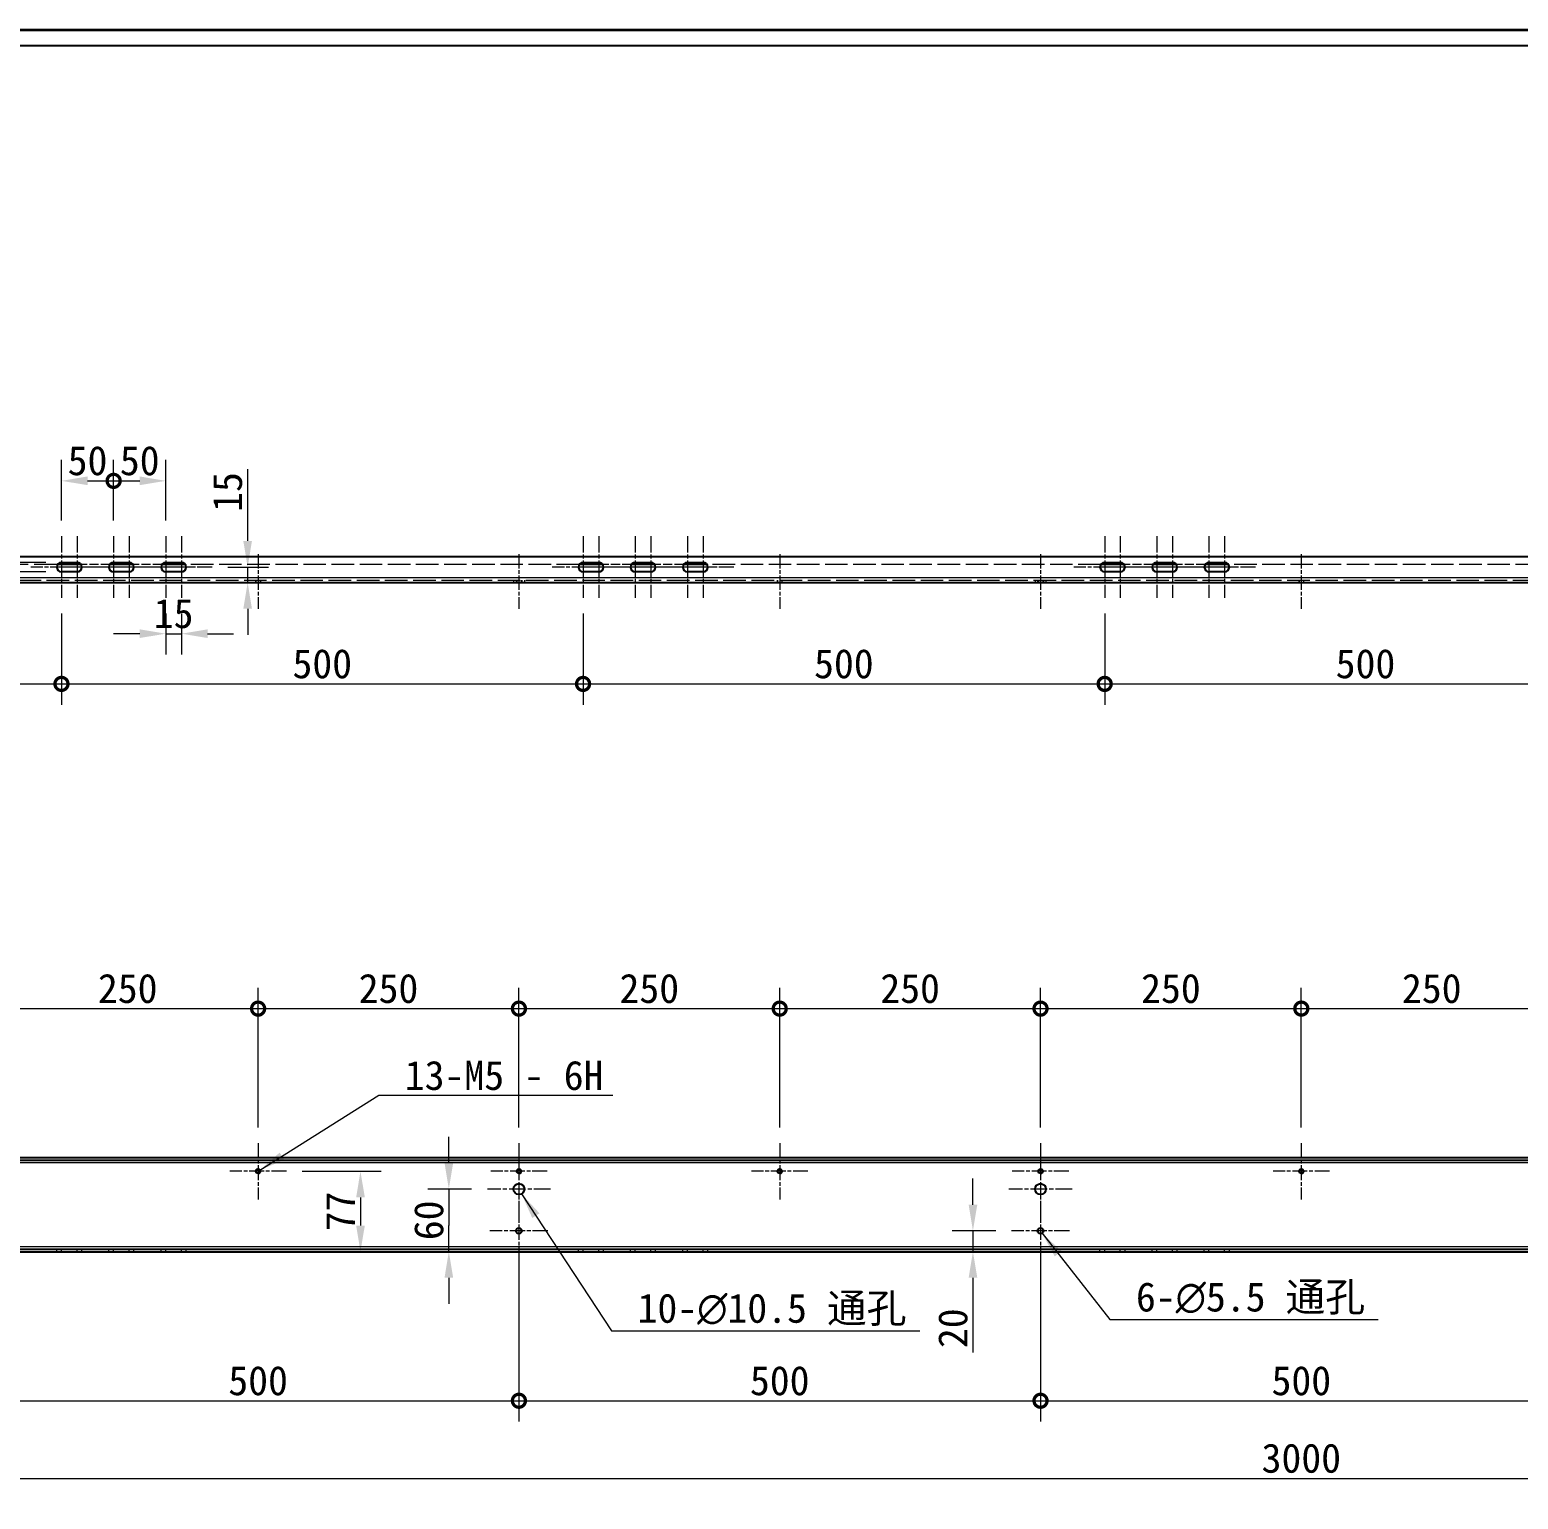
# Model space of a CAD drawing. Header units: millimetres. Extents: x 60 to 4145, y 55 to 2915.
# Drawn here: x 850 to 2277, y 1507 to 2915 of the extents above; entities that cross this region are included whole.
import ezdxf

# ---------------------------------------------------------------- set-up
doc = ezdxf.new("R2010")
doc.units = ezdxf.units.MM
doc.header["$LTSCALE"] = 10
doc.linetypes.add('CHAIN', pattern=[0.3543, 0.2362, -0.0295, 0.0591, -0.0295])
doc.linetypes.add('DASHED', pattern=[0.2067, 0.1654, -0.0413])
for name, color, linetype, lineweight, true_color in [('中心标记 (ISO)', 1, 'CHAIN', 18, 0xff0000), ('中心线 (ISO)', 1, 'CHAIN', 18, 0xff0000), ('尺寸 (ISO)', 7, 'Continuous', 18, 0x008000), ('符号 (ISO)', 7, 'Continuous', 18, 0x008000), ('隐藏 (ISO)', 5, 'DASHED', 18, 0x0000ff), ('隐藏窄的 (ISO)', 5, 'DASHED', 18, 0x0000ff)]:
    doc.layers.add(name, color=color, linetype=linetype, lineweight=lineweight, true_color=true_color)
for name, color, linetype, lineweight in [('可见 (ISO)', 7, 'Continuous', 25), ('可见窄的 (ISO)', 7, 'Continuous', 18), ('图框 (ISO)', 7, 'Continuous', 35)]:
    doc.layers.add(name, color=color, linetype=linetype, lineweight=lineweight)
doc.styles.add('文本样式74', font='SimSun.ttf')
doc.styles.add('最新国标', font='simfang.ttf')
doc.dimstyles.new('默认 (GB)', dxfattribs={"dimscale": 10, "dimtxt": 2.8, "dimasz": 2.5, "dimexe": 2, "dimexo": 1.5, "dimgap": 0.5, "dimtad": 1, "dimtoh": 1, "dimdsep": 46, "dimtxsty": '最新国标', "dimcen": 0.09, "dimdle": 10, "dimclrd": 256, "dimclre": 256, "dimclrt": 256, "dimaunit": 1, "dimadec": 3, "dimazin": 2, "dimtfac": 0.535714, "dimtdec": 3, "dimtmove": 0, "dimatfit": 3, "dimfxl": 0, "dimtolj": 1, "dimlwd": -1, "dimlwe": -1, "dimarcsym": 0})
doc.dimstyles.new('默认 (GB)$7', dxfattribs={"dimscale": 10, "dimtxt": 2.8, "dimasz": 2.5, "dimexe": 2, "dimexo": 1.5, "dimgap": 0.5, "dimtad": 1, "dimtoh": 1, "dimdsep": 46, "dimtxsty": '最新国标', "dimcen": 0.09, "dimdle": 10, "dimclrd": 256, "dimclre": 256, "dimclrt": 256, "dimaunit": 1, "dimadec": 3, "dimazin": 2, "dimtfac": 0.535714, "dimtdec": 3, "dimtmove": 0, "dimatfit": 3, "dimfxl": 0, "dimtolj": 1, "dimlwd": -1, "dimlwe": -1, "dimarcsym": 0})

# ---------------------------------------------------------------- blocks, each defined once
blk = doc.blocks.new('图框 最新国标')
at = {"layer": '图框 (ISO)'}
blk.add_line((6, 291.5), (414.5, 291.5), dxfattribs=at)
at = {"layer": '图框 (ISO)', "color": 7, "linetype": 'Continuous', "lineweight": 25}
blk.add_line((18, 290), (413, 290), dxfattribs=at)
blk.add_line((18, 290), (413, 290), dxfattribs=at)
at = {"layer": '图框 (ISO)', "style": '文本样式74'}
blk.add_attdef('零件代号_001', (42.82, 287.25), '', height=2.5, rotation=180, dxfattribs=at)
blk = doc.blocks.new('_DotSmall')
at = {"color": 0, "linetype": 'ByBlock', "const_width": 0.5}
blk.add_lwpolyline([(-0.0625, 0, 1), (0.0625, 0, 1)], format="xyb", close=True, dxfattribs=at)
blk = doc.blocks.new('*D19')
at = {"layer": 'Defpoints', "color": 0, "transparency": 16777216}
for p in [(930.3, 2482.7), (880.3, 2429.6), (930.3, 2429.6)]:
    blk.add_point(p, dxfattribs=at)
at = {"layer": '尺寸 (ISO)', "color": 116, "true_color": 0x00803f, "transparency": 16777216}
for p, q in [((880.3, 2444.6), (880.3, 2502.7)), ((930.3, 2444.6), (930.3, 2502.7)), ((905.3, 2482.7), (930.3, 2482.7))]:
    blk.add_line(p, q, dxfattribs=at)
blk.add_solid([(905.3, 2486.9), (905.3, 2478.6), (880.3, 2482.7)], dxfattribs=at)
at = {"layer": '尺寸 (ISO)', "color": 116, "true_color": 0x00803f, "transparency": 16777216, "xscale": 25, "yscale": 25, "zscale": 25}
blk.add_blockref('_DotSmall', (930.3, 2482.7), dxfattribs=at)
at = {"layer": '尺寸 (ISO)', "transparency": 16777216, "insert": (905.3, 2501.9), "char_height": 28, "attachment_point": 5, "style": '最新国标'}
blk.add_mtext('\\A1;50', dxfattribs=at)
blk = doc.blocks.new('*D21')
at = {"layer": 'Defpoints', "color": 0, "transparency": 16777216}
for p in [(980.3, 2482.7), (930.3, 2429.6), (980.3, 2429.6)]:
    blk.add_point(p, dxfattribs=at)
at = {"layer": '尺寸 (ISO)', "color": 116, "true_color": 0x00803f, "transparency": 16777216}
for p, q in [((930.3, 2444.6), (930.3, 2502.7)), ((980.3, 2444.6), (980.3, 2502.7)), ((930.3, 2482.7), (955.3, 2482.7))]:
    blk.add_line(p, q, dxfattribs=at)
blk.add_solid([(955.3, 2486.9), (955.3, 2478.6), (980.3, 2482.7)], dxfattribs=at)
at = {"layer": '尺寸 (ISO)', "color": 116, "true_color": 0x00803f, "transparency": 16777216, "xscale": 25, "yscale": 25, "zscale": 25, "rotation": 180}
blk.add_blockref('_DotSmall', (930.3, 2482.7), dxfattribs=at)
at = {"layer": '尺寸 (ISO)', "transparency": 16777216, "insert": (955.3, 2501.9), "char_height": 28, "attachment_point": 5, "style": '最新国标'}
blk.add_mtext('\\A1;50', dxfattribs=at)
blk = doc.blocks.new('*D22')
at = {"layer": 'Defpoints', "color": 0, "transparency": 16777216}
for p in [(980.3, 2370.6), (995.3, 2370.6), (995.3, 2336.2)]:
    blk.add_point(p, dxfattribs=at)
at = {"layer": '尺寸 (ISO)', "color": 116, "true_color": 0x00803f, "transparency": 16777216}
for p, q in [((980.3, 2355.6), (980.3, 2316.2)), ((995.3, 2355.6), (995.3, 2316.2)), ((955.3, 2336.2), (930.3, 2336.2)), ((980.3, 2336.2), (995.3, 2336.2)), ((1020.3, 2336.2), (1045.3, 2336.2))]:
    blk.add_line(p, q, dxfattribs=at)
for points in [[(955.3, 2340.4), (955.3, 2332.1), (980.3, 2336.2)], [(1020.3, 2340.4), (1020.3, 2332.1), (995.3, 2336.2)]]:
    blk.add_solid(points, dxfattribs=at)
at = {"layer": '尺寸 (ISO)', "transparency": 16777216, "insert": (987.8, 2355.4), "char_height": 28, "attachment_point": 5, "style": '最新国标'}
blk.add_mtext('\\A1;15', dxfattribs=at)
blk = doc.blocks.new('*D23')
at = {"layer": 'Defpoints', "color": 0, "transparency": 16777216}
for p in [(1024.8, 2400.1), (1058.8, 2385.1), (1263.6, 2385.1)]:
    blk.add_point(p, dxfattribs=at)
at = {"layer": '尺寸 (ISO)', "color": 116, "true_color": 0x00803f, "transparency": 16777216}
for p, q in [((1058.8, 2425.1), (1058.8, 2493.8)), ((1039.8, 2400.1), (1078.8, 2400.1)), ((1058.8, 2385.1), (1058.8, 2400.1)), ((1058.8, 2360.1), (1058.8, 2335.1))]:
    blk.add_line(p, q, dxfattribs=at)
for points in [[(1054.6, 2425.1), (1062.9, 2425.1), (1058.8, 2400.1)], [(1054.6, 2360.1), (1062.9, 2360.1), (1058.8, 2385.1)]]:
    blk.add_solid(points, dxfattribs=at)
at = {"layer": '尺寸 (ISO)', "transparency": 16777216, "insert": (1039.6, 2472), "char_height": 28, "attachment_point": 5, "rotation": 90, "style": '最新国标'}
blk.add_mtext('\\A1;15', dxfattribs=at)
blk = doc.blocks.new('*D24')
at = {"layer": 'Defpoints', "color": 0, "transparency": 16777216}
for p in [(880.3, 2404.6), (825, 2395.6), (880.3, 2395.6)]:
    blk.add_point(p, dxfattribs=at)
at = {"layer": '尺寸 (ISO)', "color": 116, "true_color": 0x00803f, "transparency": 16777216}
for p, q in [((825, 2429.6), (825, 2481.1)), ((865.3, 2404.6), (805, 2404.6)), ((825, 2395.6), (825, 2404.6)), ((865.3, 2395.6), (805, 2395.6)), ((825, 2370.6), (825, 2345.6))]:
    blk.add_line(p, q, dxfattribs=at)
for points in [[(820.8, 2429.6), (829.2, 2429.6), (825, 2404.6)], [(820.8, 2370.6), (829.2, 2370.6), (825, 2395.6)]]:
    blk.add_solid(points, dxfattribs=at)
at = {"layer": '尺寸 (ISO)', "transparency": 16777216, "insert": (805.8, 2467.8), "char_height": 28, "attachment_point": 5, "rotation": 90, "style": '最新国标'}
blk.add_mtext('\\A1;9', dxfattribs=at)
blk = doc.blocks.new('*D27')
at = {"layer": 'Defpoints', "color": 0, "transparency": 16777216}
for p in [(1318.8, 1764), (818.8, 1736.2), (1318.8, 1601.1)]:
    blk.add_point(p, dxfattribs=at)
at = {"layer": '尺寸 (ISO)', "color": 116, "true_color": 0x00803f, "transparency": 16777216}
for p, q in [((1318.8, 1749), (1318.8, 1581.1)), ((818.8, 1721.2), (818.8, 1581.1)), ((818.8, 1601.1), (1318.8, 1601.1))]:
    blk.add_line(p, q, dxfattribs=at)
at = {"layer": '尺寸 (ISO)', "color": 116, "true_color": 0x00803f, "transparency": 16777216, "xscale": 25, "yscale": 25, "zscale": 25, "rotation": 180}
blk.add_blockref('_DotSmall', (818.8, 1601.1), dxfattribs=at)
at = {"layer": '尺寸 (ISO)', "color": 116, "true_color": 0x00803f, "transparency": 16777216, "xscale": 25, "yscale": 25, "zscale": 25}
blk.add_blockref('_DotSmall', (1318.8, 1601.1), dxfattribs=at)
at = {"layer": '尺寸 (ISO)', "transparency": 16777216, "insert": (1068.8, 1620.2), "char_height": 28, "attachment_point": 5, "style": '最新国标'}
blk.add_mtext('\\A1;500', dxfattribs=at)
blk = doc.blocks.new('*D28')
at = {"layer": 'Defpoints', "color": 0, "transparency": 16777216}
for p in [(1318.8, 1764), (1818.8, 1764), (1818.8, 1601.1)]:
    blk.add_point(p, dxfattribs=at)
at = {"layer": '尺寸 (ISO)', "color": 116, "true_color": 0x00803f, "transparency": 16777216}
for p, q in [((1318.8, 1749), (1318.8, 1581.1)), ((1818.8, 1749), (1818.8, 1581.1)), ((1318.8, 1601.1), (1818.8, 1601.1))]:
    blk.add_line(p, q, dxfattribs=at)
at = {"layer": '尺寸 (ISO)', "color": 116, "true_color": 0x00803f, "transparency": 16777216, "xscale": 25, "yscale": 25, "zscale": 25, "rotation": 180}
blk.add_blockref('_DotSmall', (1318.8, 1601.1), dxfattribs=at)
at = {"layer": '尺寸 (ISO)', "color": 116, "true_color": 0x00803f, "transparency": 16777216, "xscale": 25, "yscale": 25, "zscale": 25}
blk.add_blockref('_DotSmall', (1818.8, 1601.1), dxfattribs=at)
at = {"layer": '尺寸 (ISO)', "transparency": 16777216, "insert": (1568.8, 1620.2), "char_height": 28, "attachment_point": 5, "style": '最新国标'}
blk.add_mtext('\\A1;500', dxfattribs=at)
blk = doc.blocks.new('*D31')
at = {"layer": 'Defpoints', "color": 0, "transparency": 16777216}
for p in [(1818.8, 1764), (2318.8, 1736.2), (2318.8, 1601.1)]:
    blk.add_point(p, dxfattribs=at)
at = {"layer": '尺寸 (ISO)', "color": 116, "true_color": 0x00803f, "transparency": 16777216}
for p, q in [((1818.8, 1749), (1818.8, 1581.1)), ((2318.8, 1721.2), (2318.8, 1581.1)), ((1818.8, 1601.1), (2318.8, 1601.1))]:
    blk.add_line(p, q, dxfattribs=at)
at = {"layer": '尺寸 (ISO)', "color": 116, "true_color": 0x00803f, "transparency": 16777216, "xscale": 25, "yscale": 25, "zscale": 25, "rotation": 180}
blk.add_blockref('_DotSmall', (1818.8, 1601.1), dxfattribs=at)
at = {"layer": '尺寸 (ISO)', "color": 116, "true_color": 0x00803f, "transparency": 16777216, "xscale": 25, "yscale": 25, "zscale": 25}
blk.add_blockref('_DotSmall', (2318.8, 1601.1), dxfattribs=at)
at = {"layer": '尺寸 (ISO)', "transparency": 16777216, "insert": (2068.8, 1620.2), "char_height": 28, "attachment_point": 5, "style": '最新国标'}
blk.add_mtext('\\A1;500', dxfattribs=at)
blk = doc.blocks.new('*D34')
at = {"layer": 'Defpoints', "color": 0, "transparency": 16777216}
for p in [(2318.8, 1976.9), (2068.8, 1848), (2318.8, 1848)]:
    blk.add_point(p, dxfattribs=at)
at = {"layer": '尺寸 (ISO)', "color": 116, "true_color": 0x00803f, "transparency": 16777216}
for p, q in [((2068.8, 1863), (2068.8, 1996.9)), ((2318.8, 1863), (2318.8, 1996.9)), ((2068.8, 1976.9), (2318.8, 1976.9))]:
    blk.add_line(p, q, dxfattribs=at)
at = {"layer": '尺寸 (ISO)', "color": 116, "true_color": 0x00803f, "transparency": 16777216, "xscale": 25, "yscale": 25, "zscale": 25, "rotation": 180}
blk.add_blockref('_DotSmall', (2068.8, 1976.9), dxfattribs=at)
at = {"layer": '尺寸 (ISO)', "color": 116, "true_color": 0x00803f, "transparency": 16777216, "xscale": 25, "yscale": 25, "zscale": 25}
blk.add_blockref('_DotSmall', (2318.8, 1976.9), dxfattribs=at)
at = {"layer": '尺寸 (ISO)', "transparency": 16777216, "insert": (2193.8, 1996.1), "char_height": 28, "attachment_point": 5, "style": '最新国标'}
blk.add_mtext('\\A1;250', dxfattribs=at)
blk = doc.blocks.new('*D38')
at = {"layer": 'Defpoints', "color": 0, "transparency": 16777216}
for p in [(1818.8, 1976.9), (1568.8, 1848), (1818.8, 1848)]:
    blk.add_point(p, dxfattribs=at)
at = {"layer": '尺寸 (ISO)', "color": 116, "true_color": 0x00803f, "transparency": 16777216}
for p, q in [((1568.8, 1863), (1568.8, 1996.9)), ((1818.8, 1863), (1818.8, 1996.9)), ((1568.8, 1976.9), (1818.8, 1976.9))]:
    blk.add_line(p, q, dxfattribs=at)
at = {"layer": '尺寸 (ISO)', "color": 116, "true_color": 0x00803f, "transparency": 16777216, "xscale": 25, "yscale": 25, "zscale": 25, "rotation": 180}
blk.add_blockref('_DotSmall', (1568.8, 1976.9), dxfattribs=at)
at = {"layer": '尺寸 (ISO)', "color": 116, "true_color": 0x00803f, "transparency": 16777216, "xscale": 25, "yscale": 25, "zscale": 25}
blk.add_blockref('_DotSmall', (1818.8, 1976.9), dxfattribs=at)
at = {"layer": '尺寸 (ISO)', "transparency": 16777216, "insert": (1693.8, 1996.1), "char_height": 28, "attachment_point": 5, "style": '最新国标'}
blk.add_mtext('\\A1;250', dxfattribs=at)
blk = doc.blocks.new('*D39')
at = {"layer": 'Defpoints', "color": 0, "transparency": 16777216}
for p in [(2068.8, 1976.9), (1818.8, 1848), (2068.8, 1848)]:
    blk.add_point(p, dxfattribs=at)
at = {"layer": '尺寸 (ISO)', "color": 116, "true_color": 0x00803f, "transparency": 16777216}
for p, q in [((1818.8, 1863), (1818.8, 1996.9)), ((2068.8, 1863), (2068.8, 1996.9)), ((1818.8, 1976.9), (2068.8, 1976.9))]:
    blk.add_line(p, q, dxfattribs=at)
at = {"layer": '尺寸 (ISO)', "color": 116, "true_color": 0x00803f, "transparency": 16777216, "xscale": 25, "yscale": 25, "zscale": 25, "rotation": 180}
blk.add_blockref('_DotSmall', (1818.8, 1976.9), dxfattribs=at)
at = {"layer": '尺寸 (ISO)', "color": 116, "true_color": 0x00803f, "transparency": 16777216, "xscale": 25, "yscale": 25, "zscale": 25}
blk.add_blockref('_DotSmall', (2068.8, 1976.9), dxfattribs=at)
at = {"layer": '尺寸 (ISO)', "transparency": 16777216, "insert": (1943.8, 1996.1), "char_height": 28, "attachment_point": 5, "style": '最新国标'}
blk.add_mtext('\\A1;250', dxfattribs=at)
blk = doc.blocks.new('*D40')
at = {"layer": 'Defpoints', "color": 0, "transparency": 16777216}
for p in [(1318.8, 1976.9), (1068.8, 1848), (1318.8, 1848)]:
    blk.add_point(p, dxfattribs=at)
at = {"layer": '尺寸 (ISO)', "color": 116, "true_color": 0x00803f, "transparency": 16777216}
for p, q in [((1068.8, 1863), (1068.8, 1996.9)), ((1318.8, 1863), (1318.8, 1996.9)), ((1068.8, 1976.9), (1318.8, 1976.9))]:
    blk.add_line(p, q, dxfattribs=at)
at = {"layer": '尺寸 (ISO)', "color": 116, "true_color": 0x00803f, "transparency": 16777216, "xscale": 25, "yscale": 25, "zscale": 25, "rotation": 180}
blk.add_blockref('_DotSmall', (1068.8, 1976.9), dxfattribs=at)
at = {"layer": '尺寸 (ISO)', "color": 116, "true_color": 0x00803f, "transparency": 16777216, "xscale": 25, "yscale": 25, "zscale": 25}
blk.add_blockref('_DotSmall', (1318.8, 1976.9), dxfattribs=at)
at = {"layer": '尺寸 (ISO)', "transparency": 16777216, "insert": (1193.8, 1996.1), "char_height": 28, "attachment_point": 5, "style": '最新国标'}
blk.add_mtext('\\A1;250', dxfattribs=at)
blk = doc.blocks.new('*D41')
at = {"layer": 'Defpoints', "color": 0, "transparency": 16777216}
for p in [(1568.8, 1976.9), (1318.8, 1848), (1568.8, 1848)]:
    blk.add_point(p, dxfattribs=at)
at = {"layer": '尺寸 (ISO)', "color": 116, "true_color": 0x00803f, "transparency": 16777216}
for p, q in [((1318.8, 1863), (1318.8, 1996.9)), ((1568.8, 1863), (1568.8, 1996.9)), ((1318.8, 1976.9), (1568.8, 1976.9))]:
    blk.add_line(p, q, dxfattribs=at)
at = {"layer": '尺寸 (ISO)', "color": 116, "true_color": 0x00803f, "transparency": 16777216, "xscale": 25, "yscale": 25, "zscale": 25, "rotation": 180}
blk.add_blockref('_DotSmall', (1318.8, 1976.9), dxfattribs=at)
at = {"layer": '尺寸 (ISO)', "color": 116, "true_color": 0x00803f, "transparency": 16777216, "xscale": 25, "yscale": 25, "zscale": 25}
blk.add_blockref('_DotSmall', (1568.8, 1976.9), dxfattribs=at)
at = {"layer": '尺寸 (ISO)', "transparency": 16777216, "insert": (1443.8, 1996.1), "char_height": 28, "attachment_point": 5, "style": '最新国标'}
blk.add_mtext('\\A1;250', dxfattribs=at)
blk = doc.blocks.new('*D43')
at = {"layer": 'Defpoints', "color": 0, "transparency": 16777216}
for p in [(1068.8, 1976.9), (818.8, 1848), (1068.8, 1848)]:
    blk.add_point(p, dxfattribs=at)
at = {"layer": '尺寸 (ISO)', "color": 116, "true_color": 0x00803f, "transparency": 16777216}
for p, q in [((818.8, 1863), (818.8, 1996.9)), ((1068.8, 1863), (1068.8, 1996.9)), ((818.8, 1976.9), (1068.8, 1976.9))]:
    blk.add_line(p, q, dxfattribs=at)
at = {"layer": '尺寸 (ISO)', "color": 116, "true_color": 0x00803f, "transparency": 16777216, "xscale": 25, "yscale": 25, "zscale": 25, "rotation": 180}
blk.add_blockref('_DotSmall', (818.8, 1976.9), dxfattribs=at)
at = {"layer": '尺寸 (ISO)', "color": 116, "true_color": 0x00803f, "transparency": 16777216, "xscale": 25, "yscale": 25, "zscale": 25}
blk.add_blockref('_DotSmall', (1068.8, 1976.9), dxfattribs=at)
at = {"layer": '尺寸 (ISO)', "transparency": 16777216, "insert": (943.8, 1996.1), "char_height": 28, "attachment_point": 5, "style": '最新国标'}
blk.add_mtext('\\A1;250', dxfattribs=at)
blk = doc.blocks.new('*D44')
at = {"layer": 'Defpoints', "color": 0, "transparency": 16777216}
for p in [(1288.5, 1804), (1251.6, 1744), (1321.1, 1744)]:
    blk.add_point(p, dxfattribs=at)
at = {"layer": '尺寸 (ISO)', "color": 116, "true_color": 0x00803f, "transparency": 16777216}
for p, q in [((1251.6, 1829), (1251.6, 1854)), ((1273.5, 1804), (1231.6, 1804)), ((1251.6, 1804), (1251.6, 1779)), ((1251.6, 1779), (1251.6, 1769)), ((1251.6, 1744), (1251.6, 1769)), ((1251.6, 1719), (1251.6, 1694))]:
    blk.add_line(p, q, dxfattribs=at)
for points in [[(1247.5, 1829), (1255.8, 1829), (1251.6, 1804)], [(1247.5, 1719), (1255.8, 1719), (1251.6, 1744)]]:
    blk.add_solid(points, dxfattribs=at)
at = {"layer": '尺寸 (ISO)', "transparency": 16777216, "insert": (1232.5, 1774), "char_height": 28, "attachment_point": 5, "rotation": 90, "style": '最新国标'}
blk.add_mtext('\\A1;60', dxfattribs=at)
blk = doc.blocks.new('*D45')
at = {"layer": 'Defpoints', "color": 0, "transparency": 16777216}
for p in [(1095.9, 1821), (1166.9, 1744), (1227.6, 1744)]:
    blk.add_point(p, dxfattribs=at)
at = {"layer": '尺寸 (ISO)', "color": 116, "true_color": 0x00803f, "transparency": 16777216}
for p, q in [((1110.9, 1821), (1186.9, 1821)), ((1166.9, 1796), (1166.9, 1769))]:
    blk.add_line(p, q, dxfattribs=at)
for points in [[(1162.8, 1796), (1171.1, 1796), (1166.9, 1821)], [(1162.8, 1769), (1171.1, 1769), (1166.9, 1744)]]:
    blk.add_solid(points, dxfattribs=at)
at = {"layer": '尺寸 (ISO)', "transparency": 16777216, "insert": (1147.8, 1782.5), "char_height": 28, "attachment_point": 5, "rotation": 90, "style": '最新国标'}
blk.add_mtext('\\A1;77', dxfattribs=at)
blk = doc.blocks.new('*D52')
at = {"layer": 'Defpoints', "color": 0, "transparency": 16777216}
for p in [(568.8, 1749), (3568.8, 1749), (3568.8, 1526.7)]:
    blk.add_point(p, dxfattribs=at)
at = {"layer": '尺寸 (ISO)', "color": 116, "true_color": 0x00803f, "transparency": 16777216}
for p, q in [((568.8, 1734), (568.8, 1506.7)), ((3568.8, 1734), (3568.8, 1506.7)), ((593.8, 1526.7), (3543.8, 1526.7))]:
    blk.add_line(p, q, dxfattribs=at)
for points in [[(593.8, 1530.9), (593.8, 1522.6), (568.8, 1526.7)], [(3543.8, 1530.9), (3543.8, 1522.6), (3568.8, 1526.7)]]:
    blk.add_solid(points, dxfattribs=at)
at = {"layer": '尺寸 (ISO)', "transparency": 16777216, "insert": (2068.8, 1545.9), "char_height": 28, "attachment_point": 5, "style": '最新国标'}
blk.add_mtext('\\A1;3000', dxfattribs=at)
blk = doc.blocks.new('*D57')
at = {"layer": 'Defpoints', "color": 0, "transparency": 16777216}
for p in [(1791, 1764), (1740.4, 1744), (1754, 1744)]:
    blk.add_point(p, dxfattribs=at)
at = {"layer": '尺寸 (ISO)', "color": 116, "true_color": 0x00803f, "transparency": 16777216}
for p, q in [((1754, 1789), (1754, 1814)), ((1776, 1764), (1734, 1764)), ((1754, 1764), (1754, 1744)), ((1754, 1719), (1754, 1647.2))]:
    blk.add_line(p, q, dxfattribs=at)
for points in [[(1749.9, 1789), (1758.2, 1789), (1754, 1764)], [(1749.9, 1719), (1758.2, 1719), (1754, 1744)]]:
    blk.add_solid(points, dxfattribs=at)
at = {"layer": '尺寸 (ISO)', "transparency": 16777216, "insert": (1734.9, 1670.6), "char_height": 28, "attachment_point": 5, "rotation": 90, "style": '最新国标'}
blk.add_mtext('\\A1;20', dxfattribs=at)
blk = doc.blocks.new('*D60')
at = {"layer": 'Defpoints', "color": 0, "transparency": 16777216}
for p in [(568.8, 2385.1), (880.3, 2370.6), (880.3, 2288.1)]:
    blk.add_point(p, dxfattribs=at)
at = {"layer": '尺寸 (ISO)', "color": 116, "true_color": 0x00803f, "transparency": 16777216}
for p, q in [((568.8, 2370.1), (568.8, 2268.1)), ((880.3, 2355.6), (880.3, 2268.1)), ((593.8, 2288.1), (880.3, 2288.1))]:
    blk.add_line(p, q, dxfattribs=at)
blk.add_solid([(593.8, 2292.3), (593.8, 2284), (568.8, 2288.1)], dxfattribs=at)
at = {"layer": '尺寸 (ISO)', "color": 116, "true_color": 0x00803f, "transparency": 16777216, "xscale": 25, "yscale": 25, "zscale": 25}
blk.add_blockref('_DotSmall', (880.3, 2288.1), dxfattribs=at)
at = {"layer": '尺寸 (ISO)', "transparency": 16777216, "insert": (724.5, 2307.4), "char_height": 28, "attachment_point": 5, "style": '最新国标'}
blk.add_mtext('\\A1;311.5', dxfattribs=at)
blk = doc.blocks.new('*D61')
at = {"layer": 'Defpoints', "color": 0, "transparency": 16777216}
for p in [(880.3, 2370.6), (1380.3, 2370.6), (1380.3, 2288.1)]:
    blk.add_point(p, dxfattribs=at)
at = {"layer": '尺寸 (ISO)', "color": 116, "true_color": 0x00803f, "transparency": 16777216}
for p, q in [((880.3, 2355.6), (880.3, 2268.1)), ((1380.3, 2355.6), (1380.3, 2268.1)), ((880.3, 2288.1), (1380.3, 2288.1))]:
    blk.add_line(p, q, dxfattribs=at)
at = {"layer": '尺寸 (ISO)', "color": 116, "true_color": 0x00803f, "transparency": 16777216, "xscale": 25, "yscale": 25, "zscale": 25, "rotation": 180}
blk.add_blockref('_DotSmall', (880.3, 2288.1), dxfattribs=at)
at = {"layer": '尺寸 (ISO)', "color": 116, "true_color": 0x00803f, "transparency": 16777216, "xscale": 25, "yscale": 25, "zscale": 25}
blk.add_blockref('_DotSmall', (1380.3, 2288.1), dxfattribs=at)
at = {"layer": '尺寸 (ISO)', "transparency": 16777216, "insert": (1130.3, 2307.3), "char_height": 28, "attachment_point": 5, "style": '最新国标'}
blk.add_mtext('\\A1;500', dxfattribs=at)
blk = doc.blocks.new('*D62')
at = {"layer": 'Defpoints', "color": 0, "transparency": 16777216}
for p in [(1380.3, 2370.6), (1880.3, 2370.6), (1880.3, 2288.1)]:
    blk.add_point(p, dxfattribs=at)
at = {"layer": '尺寸 (ISO)', "color": 116, "true_color": 0x00803f, "transparency": 16777216}
for p, q in [((1380.3, 2355.6), (1380.3, 2268.1)), ((1880.3, 2355.6), (1880.3, 2268.1)), ((1380.3, 2288.1), (1880.3, 2288.1))]:
    blk.add_line(p, q, dxfattribs=at)
at = {"layer": '尺寸 (ISO)', "color": 116, "true_color": 0x00803f, "transparency": 16777216, "xscale": 25, "yscale": 25, "zscale": 25, "rotation": 180}
blk.add_blockref('_DotSmall', (1380.3, 2288.1), dxfattribs=at)
at = {"layer": '尺寸 (ISO)', "color": 116, "true_color": 0x00803f, "transparency": 16777216, "xscale": 25, "yscale": 25, "zscale": 25}
blk.add_blockref('_DotSmall', (1880.3, 2288.1), dxfattribs=at)
at = {"layer": '尺寸 (ISO)', "transparency": 16777216, "insert": (1630.3, 2307.3), "char_height": 28, "attachment_point": 5, "style": '最新国标'}
blk.add_mtext('\\A1;500', dxfattribs=at)
blk = doc.blocks.new('*D63')
at = {"layer": 'Defpoints', "color": 0, "transparency": 16777216}
for p in [(1880.3, 2370.6), (2380.3, 2370.6), (2380.3, 2288.1)]:
    blk.add_point(p, dxfattribs=at)
at = {"layer": '尺寸 (ISO)', "color": 116, "true_color": 0x00803f, "transparency": 16777216}
for p, q in [((1880.3, 2355.6), (1880.3, 2268.1)), ((2380.3, 2355.6), (2380.3, 2268.1)), ((1880.3, 2288.1), (2380.3, 2288.1))]:
    blk.add_line(p, q, dxfattribs=at)
at = {"layer": '尺寸 (ISO)', "color": 116, "true_color": 0x00803f, "transparency": 16777216, "xscale": 25, "yscale": 25, "zscale": 25, "rotation": 180}
blk.add_blockref('_DotSmall', (1880.3, 2288.1), dxfattribs=at)
at = {"layer": '尺寸 (ISO)', "color": 116, "true_color": 0x00803f, "transparency": 16777216, "xscale": 25, "yscale": 25, "zscale": 25}
blk.add_blockref('_DotSmall', (2380.3, 2288.1), dxfattribs=at)
at = {"layer": '尺寸 (ISO)', "transparency": 16777216, "insert": (2130.3, 2307.3), "char_height": 28, "attachment_point": 5, "style": '最新国标'}
blk.add_mtext('\\A1;500', dxfattribs=at)

msp = doc.modelspace()

# ---------------------------------------------------------------- linework, layer by layer
at = {"layer": '中心标记 (ISO)', "ltscale": 6.556024}
for p, q in [((880.293, 2429.585), (880.293, 2370.585)), ((895.293, 2429.585), (895.293, 2370.585)), ((930.293, 2429.585), (930.293, 2370.585)), ((945.293, 2429.585), (945.293, 2370.585)), ((980.293, 2429.585), (980.293, 2370.585)), ((995.293, 2429.585), (995.293, 2370.585)), ((1380.293, 2429.585), (1380.293, 2370.585)), ((1395.293, 2429.585), (1395.293, 2370.585)), ((1430.293, 2429.585), (1430.293, 2370.585)), ((1445.293, 2429.585), (1445.293, 2370.585)), ((1480.293, 2429.585), (1480.293, 2370.585)), ((1495.293, 2429.585), (1495.293, 2370.585)), ((1880.293, 2429.585), (1880.293, 2370.585)), ((1895.293, 2429.585), (1895.293, 2370.585)), ((1930.293, 2429.585), (1930.293, 2370.585)), ((1945.293, 2429.585), (1945.293, 2370.585)), ((1980.293, 2429.585), (1980.293, 2370.585)), ((1995.293, 2429.585), (1995.293, 2370.585))]:
    msp.add_line(p, q, dxfattribs=at)
at = {"layer": '中心标记 (ISO)', "ltscale": 6.05598}
for p, q in [((905.293, 2400.085), (850.793, 2400.085)), ((924.793, 2400.085), (870.293, 2400.085)), ((955.293, 2400.085), (900.793, 2400.085)), ((974.793, 2400.085), (920.293, 2400.085)), ((1005.293, 2400.085), (950.793, 2400.085)), ((1024.793, 2400.085), (970.293, 2400.085)), ((1405.293, 2400.085), (1350.793, 2400.085)), ((1424.793, 2400.085), (1370.293, 2400.085)), ((1455.293, 2400.085), (1400.793, 2400.085)), ((1474.793, 2400.085), (1420.293, 2400.085)), ((1505.293, 2400.085), (1450.793, 2400.085)), ((1524.793, 2400.085), (1470.293, 2400.085)), ((1905.293, 2400.085), (1850.793, 2400.085)), ((1924.793, 2400.085), (1870.293, 2400.085)), ((1955.293, 2400.085), (1900.793, 2400.085)), ((1974.793, 2400.085), (1920.293, 2400.085)), ((2005.293, 2400.085), (1950.793, 2400.085)), ((2024.793, 2400.085), (1970.293, 2400.085))]:
    msp.add_line(p, q, dxfattribs=at)
at = {"layer": '中心标记 (ISO)', "ltscale": 6.01531}
for p, q in [((1068.793, 1848.035), (1068.793, 1793.901)), ((1318.793, 1848.035), (1318.793, 1793.901)), ((1568.793, 1848.035), (1568.793, 1793.901)), ((1818.793, 1848.035), (1818.793, 1793.901)), ((2068.793, 1848.035), (2068.793, 1793.901)), ((1095.86, 1820.968), (1041.726, 1820.968)), ((1345.86, 1820.968), (1291.726, 1820.968)), ((1595.86, 1820.968), (1541.726, 1820.968)), ((1845.86, 1820.968), (1791.726, 1820.968)), ((2095.86, 1820.968), (2041.726, 1820.968))]:
    msp.add_line(p, q, dxfattribs=at)
at = {"layer": '中心标记 (ISO)', "ltscale": 6.722705}
for p, q in [((1318.793, 1834.218), (1318.793, 1773.718)), ((1818.793, 1834.218), (1818.793, 1773.718)), ((1349.043, 1803.968), (1288.543, 1803.968)), ((1849.043, 1803.968), (1788.543, 1803.968))]:
    msp.add_line(p, q, dxfattribs=at)
at = {"layer": '中心标记 (ISO)', "ltscale": 6.167101}
for p, q in [((1318.793, 1791.718), (1318.793, 1736.218)), ((1818.793, 1791.718), (1818.793, 1736.218)), ((1346.543, 1763.968), (1291.043, 1763.968)), ((1846.543, 1763.968), (1791.043, 1763.968))]:
    msp.add_line(p, q, dxfattribs=at)
at = {"layer": '中心线 (ISO)', "ltscale": 5.833739}
for p, q in [((1068.793, 2412.585), (1068.793, 2360.085)), ((1318.793, 2412.585), (1318.793, 2360.085)), ((1568.793, 2412.585), (1568.793, 2360.085)), ((1818.793, 2412.585), (1818.793, 2360.085)), ((2068.793, 2412.585), (2068.793, 2360.085))]:
    msp.add_line(p, q, dxfattribs=at)
at = {"layer": '可见 (ISO)'}
for p, q in [((573.793, 2410.085), (3563.793, 2410.085)), ((899.035, 2402.585), (876.552, 2402.585)), ((880.293, 2404.585), (895.293, 2404.585)), ((949.035, 2402.585), (926.552, 2402.585)), ((930.293, 2404.585), (945.293, 2404.585)), ((999.035, 2402.585), (976.552, 2402.585)), ((980.293, 2404.585), (995.293, 2404.585)), ((1399.035, 2402.585), (1376.552, 2402.585)), ((1380.293, 2404.585), (1395.293, 2404.585)), ((1449.035, 2402.585), (1426.552, 2402.585)), ((1430.293, 2404.585), (1445.293, 2404.585)), ((1499.035, 2402.585), (1476.552, 2402.585)), ((1480.293, 2404.585), (1495.293, 2404.585)), ((1899.035, 2402.585), (1876.552, 2402.585)), ((1880.293, 2404.585), (1895.293, 2404.585)), ((1949.035, 2402.585), (1926.552, 2402.585)), ((1930.293, 2404.585), (1945.293, 2404.585)), ((1999.035, 2402.585), (1976.552, 2402.585)), ((1980.293, 2404.585), (1995.293, 2404.585)), ((3568.793, 2385.085), (568.793, 2385.085)), ((895.293, 2395.585), (880.293, 2395.585)), ((945.293, 2395.585), (930.293, 2395.585)), ((995.293, 2395.585), (980.293, 2395.585)), ((1395.293, 2395.585), (1380.293, 2395.585)), ((1445.293, 2395.585), (1430.293, 2395.585)), ((1495.293, 2395.585), (1480.293, 2395.585)), ((1895.293, 2395.585), (1880.293, 2395.585)), ((1945.293, 2395.585), (1930.293, 2395.585)), ((1995.293, 2395.585), (1980.293, 2395.585)), ((3563.793, 1833.968), (623.793, 1833.968)), ((3563.793, 1831.468), (623.793, 1831.468)), ((573.793, 1746.468), (3563.793, 1746.468)), ((573.793, 1743.968), (3563.793, 1743.968))]:
    msp.add_line(p, q, dxfattribs=at)
for centre, radius in [((1068.793, 1820.968), 2.067), ((1318.793, 1820.968), 2.067), ((1568.793, 1820.968), 2.067), ((1818.793, 1820.968), 2.067), ((2068.793, 1820.968), 2.067), ((1318.793, 1803.968), 5.25), ((1818.793, 1803.968), 5.25), ((1318.793, 1763.968), 2.75), ((1818.793, 1763.968), 2.75)]:
    msp.add_circle(centre, radius, dxfattribs=at)
for centre, start, end in [((880.293, 2400.085), 90, 270), ((895.293, 2400.085), 270, 90), ((930.293, 2400.085), 90, 270), ((945.293, 2400.085), 270, 90), ((980.293, 2400.085), 90, 270), ((995.293, 2400.085), 270, 90), ((1380.293, 2400.085), 90, 270), ((1395.293, 2400.085), 270, 90), ((1430.293, 2400.085), 90, 270), ((1445.293, 2400.085), 270, 90), ((1480.293, 2400.085), 90, 270), ((1495.293, 2400.085), 270, 90), ((1880.293, 2400.085), 90, 270), ((1895.293, 2400.085), 270, 90), ((1930.293, 2400.085), 90, 270), ((1945.293, 2400.085), 270, 90), ((1980.293, 2400.085), 90, 270), ((1995.293, 2400.085), 270, 90)]:
    msp.add_arc(centre, 4.5, start, end, dxfattribs=at)
at = {"layer": '可见窄的 (ISO)'}
for p, q in [((568.793, 2390.085), (3568.793, 2390.085)), ((3568.793, 1828.968), (618.793, 1828.968)), ((568.793, 1748.968), (3568.793, 1748.968))]:
    msp.add_line(p, q, dxfattribs=at)
for centre in [(1068.793, 1820.968), (1318.793, 1820.968), (1568.793, 1820.968), (1818.793, 1820.968), (2068.793, 1820.968)]:
    msp.add_arc(centre, 2.5, 280, 190, dxfattribs=at)
at = {"layer": '隐藏 (ISO)', "ltscale": 13.586967}
msp.add_line((876.552, 2402.585), (623.793, 2402.585), dxfattribs=at)
at = {"layer": '隐藏 (ISO)', "ltscale": 5.240993}
for p, q in [((926.552, 2402.585), (899.035, 2402.585)), ((976.552, 2402.585), (949.035, 2402.585)), ((1426.552, 2402.585), (1399.035, 2402.585)), ((1476.552, 2402.585), (1449.035, 2402.585)), ((1926.552, 2402.585), (1899.035, 2402.585)), ((1976.552, 2402.585), (1949.035, 2402.585))]:
    msp.add_line(p, q, dxfattribs=at)
at = {"layer": '隐藏 (ISO)', "ltscale": 13.045708}
for p, q in [((1376.552, 2402.585), (999.035, 2402.585)), ((1876.552, 2402.585), (1499.035, 2402.585)), ((2376.552, 2402.585), (1999.035, 2402.585))]:
    msp.add_line(p, q, dxfattribs=at)
at = {"layer": '隐藏 (ISO)', "ltscale": 13.075485}
msp.add_line((568.793, 2387.585), (3568.793, 2387.585), dxfattribs=at)
at = {"layer": '隐藏 (ISO)', "ltscale": 0.476074}
for p, q in [((1066.293, 2387.585), (1066.293, 2385.085)), ((1066.726, 2387.585), (1066.726, 2385.085)), ((1070.86, 2387.585), (1070.86, 2385.085)), ((1071.293, 2385.085), (1071.293, 2387.585)), ((1313.543, 2387.585), (1313.543, 2385.085)), ((1316.043, 2387.585), (1316.043, 2385.085)), ((1316.293, 2387.585), (1316.293, 2385.085)), ((1316.726, 2387.585), (1316.726, 2385.085)), ((1320.86, 2387.585), (1320.86, 2385.085)), ((1321.293, 2385.085), (1321.293, 2387.585)), ((1321.543, 2387.585), (1321.543, 2385.085)), ((1324.043, 2387.585), (1324.043, 2385.085)), ((1566.293, 2387.585), (1566.293, 2385.085)), ((1566.726, 2387.585), (1566.726, 2385.085)), ((1570.86, 2387.585), (1570.86, 2385.085)), ((1571.293, 2385.085), (1571.293, 2387.585)), ((1813.543, 2387.585), (1813.543, 2385.085)), ((1816.043, 2387.585), (1816.043, 2385.085)), ((1816.293, 2387.585), (1816.293, 2385.085)), ((1816.726, 2387.585), (1816.726, 2385.085)), ((1820.86, 2387.585), (1820.86, 2385.085)), ((1821.293, 2385.085), (1821.293, 2387.585)), ((1821.543, 2387.585), (1821.543, 2385.085)), ((1824.043, 2387.585), (1824.043, 2385.085)), ((2066.293, 2387.585), (2066.293, 2385.085)), ((2066.726, 2387.585), (2066.726, 2385.085)), ((2070.86, 2387.585), (2070.86, 2385.085)), ((2071.293, 2385.085), (2071.293, 2387.585)), ((875.793, 1743.968), (875.793, 1746.468)), ((899.793, 1743.968), (899.793, 1746.468)), ((925.793, 1743.968), (925.793, 1746.468)), ((949.793, 1743.968), (949.793, 1746.468)), ((975.793, 1743.968), (975.793, 1746.468)), ((999.793, 1743.968), (999.793, 1746.468)), ((1375.793, 1743.968), (1375.793, 1746.468)), ((1399.793, 1743.968), (1399.793, 1746.468)), ((1425.793, 1743.968), (1425.793, 1746.468)), ((1449.793, 1743.968), (1449.793, 1746.468)), ((1475.793, 1743.968), (1475.793, 1746.468)), ((1499.793, 1743.968), (1499.793, 1746.468)), ((1875.793, 1743.968), (1875.793, 1746.468)), ((1899.793, 1743.968), (1899.793, 1746.468)), ((1925.793, 1743.968), (1925.793, 1746.468)), ((1949.793, 1743.968), (1949.793, 1746.468)), ((1975.793, 1743.968), (1975.793, 1746.468)), ((1999.793, 1743.968), (1999.793, 1746.468))]:
    msp.add_line(p, q, dxfattribs=at)
at = {"layer": '隐藏窄的 (ISO)', "ltscale": 0.476074}
for p, q in [((880.293, 1743.968), (880.293, 1746.468)), ((895.293, 1743.968), (895.293, 1746.468)), ((930.293, 1743.968), (930.293, 1746.468)), ((945.293, 1743.968), (945.293, 1746.468)), ((980.293, 1743.968), (980.293, 1746.468)), ((995.293, 1743.968), (995.293, 1746.468)), ((1380.293, 1743.968), (1380.293, 1746.468)), ((1395.293, 1743.968), (1395.293, 1746.468)), ((1430.293, 1743.968), (1430.293, 1746.468)), ((1445.293, 1743.968), (1445.293, 1746.468)), ((1480.293, 1743.968), (1480.293, 1746.468)), ((1495.293, 1743.968), (1495.293, 1746.468)), ((1880.293, 1743.968), (1880.293, 1746.468)), ((1895.293, 1743.968), (1895.293, 1746.468)), ((1930.293, 1743.968), (1930.293, 1746.468)), ((1945.293, 1743.968), (1945.293, 1746.468)), ((1980.293, 1743.968), (1980.293, 1746.468)), ((1995.293, 1743.968), (1995.293, 1746.468))]:
    msp.add_line(p, q, dxfattribs=at)

# ---------------------------------------------------------------- block references
at = {"xscale": 10, "yscale": 10, "zscale": 10}
msp.add_blockref('图框 最新国标', (0, 0), dxfattribs=at)

# ---------------------------------------------------------------- texts
at = {"layer": '符号 (ISO)', "char_height": 28, "attachment_point": 7, "line_spacing_factor": 0.49, "style": '最新国标'}
for s, insert, width in [('13-M5 - 6H', (1209.373, 1898.519), 211.68656), ('6-\\fAIGDT|b0|i0;{\\H28.0000;n}\\fFangSong|b0|i0;{\\H28.0000;5.5 通孔}', (1910.271, 1683.586), 243.37871), ('10-\\fAIGDT|b0|i0;{\\H28.0000;n}\\fFangSong|b0|i0;{\\H28.0000;10.5 通孔}', (1432.546, 1672.777), 285.71602)]:
    msp.add_mtext(s, dxfattribs=dict(at, insert=insert, width=width))

# ---------------------------------------------------------------- dimensions: what is measured, and where the dimension line sits
at = {"layer": '尺寸 (ISO)', "color": 116, "true_color": 0x00803f}
for base, p1, p2, angle, override, picture, middle in [((930.293, 2482.718), (880.293, 2429.585), (930.293, 2429.585), 180, {"dimgap": 0.5, "dimtoh": 0, "dimdec": 2, "dimblk2": 'DotSmall', "dimsah": 1, "dimdle": 0, "dimtol": 0, "dimlim": 0, "dimtp": 0, "dimtm": 0, "dimtdec": 3, "dimtofl": 1, "dimatfit": 1}, '*D19', (905.293, 2482.718)), ((980.293, 2482.718), (930.293, 2429.585), (980.293, 2429.585), 180, {"dimgap": 0.5, "dimtoh": 0, "dimdec": 2, "dimblk1": 'DotSmall', "dimsah": 1, "dimdle": 0, "dimtol": 0, "dimlim": 0, "dimtp": 0, "dimtm": 0, "dimtdec": 3, "dimtofl": 1, "dimatfit": 1}, '*D21', (955.293, 2482.718)), ((1058.767, 2385.085), (1024.793, 2400.085), (1263.599, 2385.085), 90, {"dimgap": 0.5, "dimtoh": 0, "dimdec": 2, "dimse2": 1, "dimtol": 0, "dimlim": 0, "dimtp": 0, "dimtm": 0, "dimtdec": 3, "dimtofl": 1, "dimatfit": 1}, '*D23', (1058.767, 2471.965)), ((824.985, 2395.585), (880.293, 2404.585), (880.293, 2395.585), 270, {"dimgap": 0.5, "dimtoh": 0, "dimdec": 2, "dimtol": 0, "dimlim": 0, "dimtp": 0, "dimtm": 0, "dimtdec": 3, "dimtofl": 1, "dimatfit": 1}, '*D24', (824.985, 2467.825)), ((880.293, 2288.14), (568.793, 2385.085), (880.293, 2370.585), 180, {"dimgap": 0.5, "dimtoh": 0, "dimdec": 2, "dimblk2": 'DotSmall', "dimsah": 1, "dimdle": 0, "dimtol": 0, "dimlim": 0, "dimtp": 0, "dimtm": 0, "dimtdec": 3, "dimtofl": 0, "dimatfit": 1}, '*D60', (724.543, 2288.14)), ((1380.293, 2288.14), (880.293, 2370.585), (1380.293, 2370.585), 180, {"dimgap": 0.5, "dimtoh": 0, "dimdec": 2, "dimblk1": 'DotSmall', "dimblk2": 'DotSmall', "dimsah": 1, "dimdle": 0, "dimtol": 0, "dimlim": 0, "dimtp": 0, "dimtm": 0, "dimtdec": 3, "dimtofl": 0, "dimatfit": 1}, '*D61', (1130.293, 2288.14)), ((995.293, 2336.237), (980.293, 2370.585), (995.293, 2370.585), 180, {"dimgap": 0.5, "dimtoh": 0, "dimdec": 2, "dimtol": 0, "dimlim": 0, "dimtp": 0, "dimtm": 0, "dimtdec": 3, "dimtofl": 1, "dimatfit": 1}, '*D22', (987.793, 2336.237)), ((1880.293, 2288.14), (1380.293, 2370.585), (1880.293, 2370.585), 180, {"dimgap": 0.5, "dimtoh": 0, "dimdec": 2, "dimblk1": 'DotSmall', "dimblk2": 'DotSmall', "dimsah": 1, "dimdle": 0, "dimtol": 0, "dimlim": 0, "dimtp": 0, "dimtm": 0, "dimtdec": 3, "dimtofl": 0, "dimatfit": 1}, '*D62', (1630.293, 2288.14)), ((2380.293, 2288.14), (1880.293, 2370.585), (2380.293, 2370.585), 180, {"dimgap": 0.5, "dimtoh": 0, "dimdec": 2, "dimblk1": 'DotSmall', "dimblk2": 'DotSmall', "dimsah": 1, "dimdle": 0, "dimtol": 0, "dimlim": 0, "dimtp": 0, "dimtm": 0, "dimtdec": 3, "dimtofl": 0, "dimatfit": 1}, '*D63', (2130.293, 2288.14)), ((1068.793, 1976.908), (818.793, 1848.035), (1068.793, 1848.035), 180, {"dimgap": 0.5, "dimtoh": 0, "dimdec": 2, "dimblk1": 'DotSmall', "dimblk2": 'DotSmall', "dimsah": 1, "dimdle": 0, "dimtol": 0, "dimlim": 0, "dimtp": 0, "dimtm": 0, "dimtdec": 3, "dimtofl": 0, "dimatfit": 1}, '*D43', (943.793, 1976.908)), ((1318.793, 1976.908), (1068.793, 1848.035), (1318.793, 1848.035), 180, {"dimgap": 0.5, "dimtoh": 0, "dimdec": 2, "dimblk1": 'DotSmall', "dimblk2": 'DotSmall', "dimsah": 1, "dimdle": 0, "dimtol": 0, "dimlim": 0, "dimtp": 0, "dimtm": 0, "dimtdec": 3, "dimtofl": 0, "dimatfit": 1}, '*D40', (1193.793, 1976.908)), ((1568.793, 1976.908), (1318.793, 1848.035), (1568.793, 1848.035), 180, {"dimgap": 0.5, "dimtoh": 0, "dimdec": 2, "dimblk1": 'DotSmall', "dimblk2": 'DotSmall', "dimsah": 1, "dimdle": 0, "dimtol": 0, "dimlim": 0, "dimtp": 0, "dimtm": 0, "dimtdec": 3, "dimtofl": 0, "dimatfit": 1}, '*D41', (1443.793, 1976.908)), ((1818.793, 1976.908), (1568.793, 1848.035), (1818.793, 1848.035), 180, {"dimgap": 0.5, "dimtoh": 0, "dimdec": 2, "dimblk1": 'DotSmall', "dimblk2": 'DotSmall', "dimsah": 1, "dimdle": 0, "dimtol": 0, "dimlim": 0, "dimtp": 0, "dimtm": 0, "dimtdec": 3, "dimtofl": 0, "dimatfit": 1}, '*D38', (1693.793, 1976.908)), ((2068.793, 1976.908), (1818.793, 1848.035), (2068.793, 1848.035), 180, {"dimgap": 0.5, "dimtoh": 0, "dimdec": 2, "dimblk1": 'DotSmall', "dimblk2": 'DotSmall', "dimsah": 1, "dimdle": 0, "dimtol": 0, "dimlim": 0, "dimtp": 0, "dimtm": 0, "dimtdec": 3, "dimtofl": 0, "dimatfit": 1}, '*D39', (1943.793, 1976.908)), ((2318.793, 1976.908), (2068.793, 1848.035), (2318.793, 1848.035), 180, {"dimgap": 0.5, "dimtoh": 0, "dimdec": 2, "dimblk1": 'DotSmall', "dimblk2": 'DotSmall', "dimsah": 1, "dimdle": 0, "dimtol": 0, "dimlim": 0, "dimtp": 0, "dimtm": 0, "dimtdec": 3, "dimtofl": 0, "dimatfit": 1}, '*D34', (2193.793, 1976.908)), ((1251.619, 1743.968), (1288.543, 1803.968), (1321.101, 1743.968), 90, {"dimgap": 0.5, "dimtoh": 0, "dimdec": 2, "dimse2": 1, "dimtol": 0, "dimlim": 0, "dimtp": 0, "dimtm": 0, "dimtdec": 3, "dimtofl": 0}, '*D44', (1251.619, 1773.968)), ((1166.918, 1743.968), (1095.86, 1820.968), (1227.58, 1743.968), 90, {"dimgap": 0.5, "dimtoh": 0, "dimdec": 2, "dimse2": 1, "dimtol": 0, "dimlim": 0, "dimtp": 0, "dimtm": 0, "dimtdec": 3, "dimtofl": 0, "dimatfit": 1}, '*D45', (1166.918, 1782.468)), ((1754.033, 1743.968), (1791.043, 1763.968), (1740.392, 1743.968), 90, {"dimgap": 0.5, "dimtoh": 0, "dimdec": 2, "dimse2": 1, "dimtol": 0, "dimlim": 0, "dimtp": 0, "dimtm": 0, "dimtdec": 3, "dimtofl": 1, "dimatfit": 1}, '*D57', (1754.033, 1670.568)), ((1318.793, 1601.079), (818.793, 1736.218), (1318.793, 1763.968), 180, {"dimgap": 0.5, "dimtoh": 0, "dimdec": 2, "dimblk1": 'DotSmall', "dimblk2": 'DotSmall', "dimsah": 1, "dimdle": 0, "dimtol": 0, "dimlim": 0, "dimtp": 0, "dimtm": 0, "dimtdec": 3, "dimtofl": 0, "dimatfit": 1}, '*D27', (1068.793, 1601.079)), ((1818.793, 1601.079), (1318.793, 1763.968), (1818.793, 1763.968), 180, {"dimgap": 0.5, "dimtoh": 0, "dimdec": 2, "dimblk1": 'DotSmall', "dimblk2": 'DotSmall', "dimsah": 1, "dimdle": 0, "dimtol": 0, "dimlim": 0, "dimtp": 0, "dimtm": 0, "dimtdec": 3, "dimtofl": 0, "dimatfit": 1}, '*D28', (1568.793, 1601.079)), ((2318.793, 1601.079), (1818.793, 1763.968), (2318.793, 1736.218), 180, {"dimgap": 0.5, "dimtoh": 0, "dimdec": 2, "dimblk1": 'DotSmall', "dimblk2": 'DotSmall', "dimsah": 1, "dimdle": 0, "dimtol": 0, "dimlim": 0, "dimtp": 0, "dimtm": 0, "dimtdec": 3, "dimtofl": 0, "dimatfit": 1}, '*D31', (2068.793, 1601.079))]:
    dim = msp.add_linear_dim(base=base, p1=p1, p2=p2, angle=angle, dimstyle='默认 (GB)', override=override, dxfattribs=at)
    dim.commit()
    dim.dimension.update_dxf_attribs({"geometry": picture, "text_midpoint": middle, "dimtype": 160})
dim = msp.add_linear_dim(base=(3568.793, 1526.725), p1=(568.793, 1748.968), p2=(3568.793, 1748.968), dimstyle='默认 (GB)', override={"dimgap": 0.5, "dimtoh": 0, "dimdec": 2, "dimtol": 0, "dimlim": 0, "dimtp": 0, "dimtm": 0, "dimtdec": 3, "dimtofl": 0, "dimatfit": 1}, dxfattribs=at)
dim.commit()
dim.dimension.update_dxf_attribs({"geometry": '*D52', "text_midpoint": (2068.793, 1526.725), "dimtype": 160})

# ---------------------------------------------------------------- leaders
at = {"layer": '符号 (ISO)', "annotation_type": 0, "has_hookline": 1, "hookline_direction": 0}
for points, text_width in [([(1070.497, 1822.139), (1184.373, 1893.852), (1209.373, 1893.852)], 199.36), ([(1321.328, 1799.37), (1407.546, 1668.111), (1432.546, 1668.111)], 270.49), ([(1820.231, 1761.624), (1885.271, 1678.92), (1910.271, 1678.92)], 232.25)]:
    msp.add_leader(points, dimstyle='默认 (GB)$7', override={"dimgap": 0, "dimtad": 1}, dxfattribs=dict(at, text_width=text_width))

doc.saveas('drawing.dxf')
